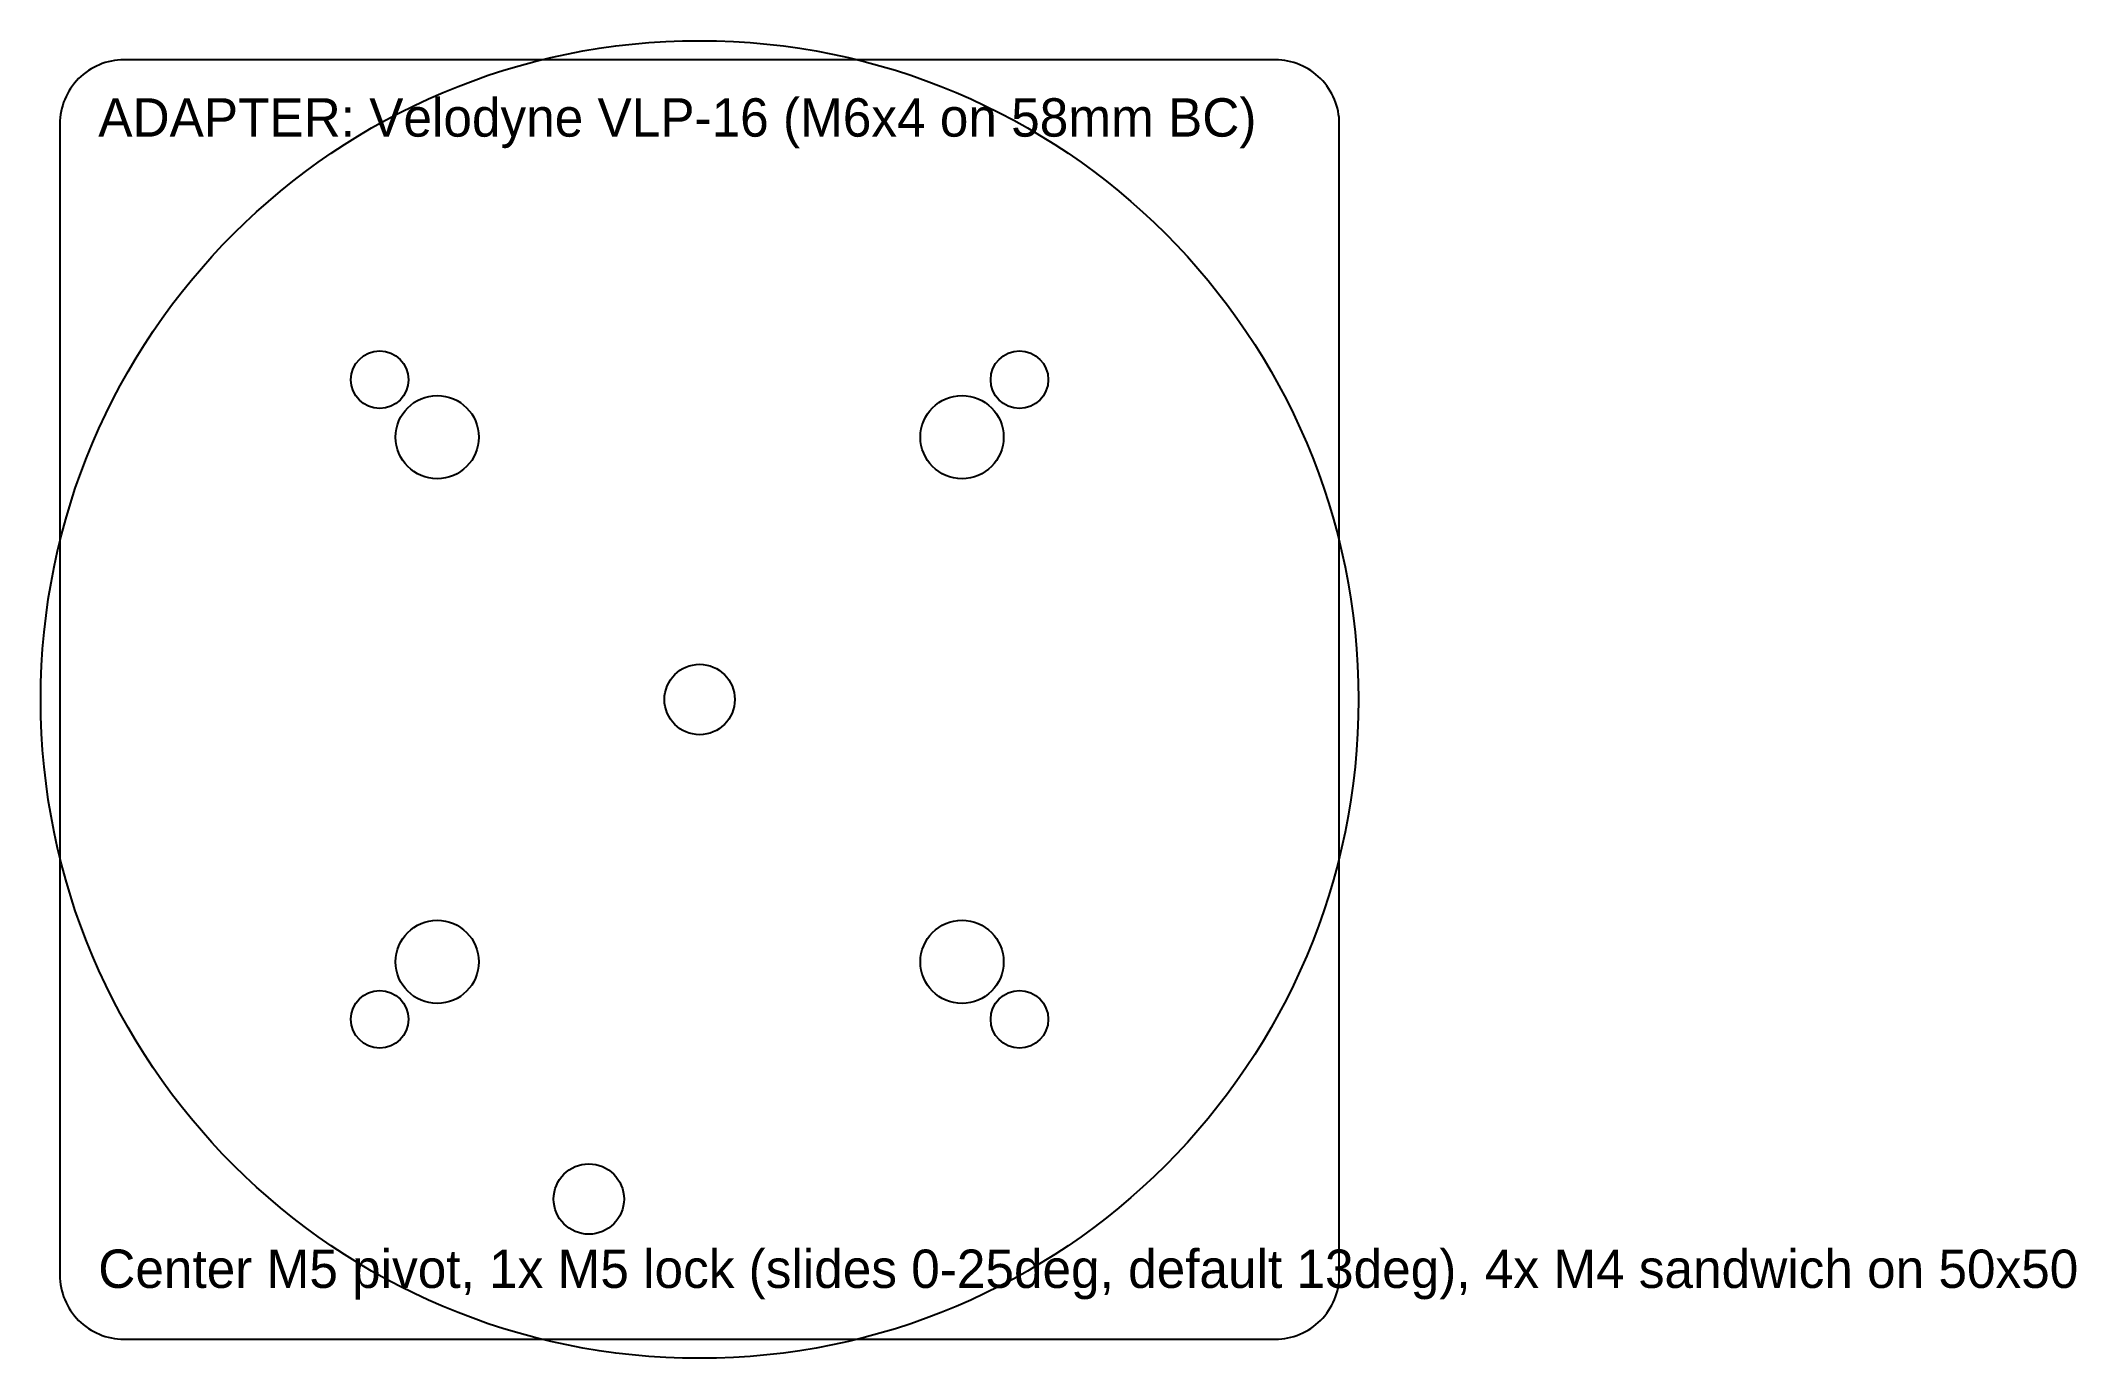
# Model space of a CAD drawing. Header units: millimetres. Extents: x -52 to 108, y -52 to 52.
import ezdxf

# ---------------------------------------------------------------- set-up
doc = ezdxf.new("R2010")
doc.units = ezdxf.units.MM
doc.layers.add('CONSTRUCTION', color=7, linetype='Continuous')
doc.layers.add('LABELS', color=7, linetype='Continuous')

msp = doc.modelspace()

# ---------------------------------------------------------------- linework, layer by layer
msp.add_lwpolyline([(-45, -50), (45, -50, 0.414214), (50, -45), (50, 45, 0.414214), (45, 50), (-45, 50, 0.414214), (-50, 45), (-50, -45, 0.414214)], format="xyb", close=True)
for centre, radius in [((-25, 25), 2.25), ((25, 25), 2.25), ((-20.51, 20.51), 3.25), ((20.51, 20.51), 3.25), ((0, 0), 2.75), ((-20.51, -20.51), 3.25), ((20.51, -20.51), 3.25), ((-25, -25), 2.25), ((25, -25), 2.25), ((-8.66, -39.05), 2.75)]:
    msp.add_circle(centre, radius)
at = {"layer": 'CONSTRUCTION'}
msp.add_circle((0, 0), 51.5, dxfattribs=at)

# ---------------------------------------------------------------- texts
at = {"layer": 'LABELS'}
for s, p in [('ADAPTER: Velodyne VLP-16 (M6x4 on 58mm BC)', (-47, 44)), ('Center M5 pivot, 1x M5 lock (slides 0-25deg, default 13deg), 4x M4 sandwich on 50x50', (-47, -46))]:
    msp.add_text(s, height=3, dxfattribs=at).set_placement(p)

doc.saveas('drawing.dxf')
